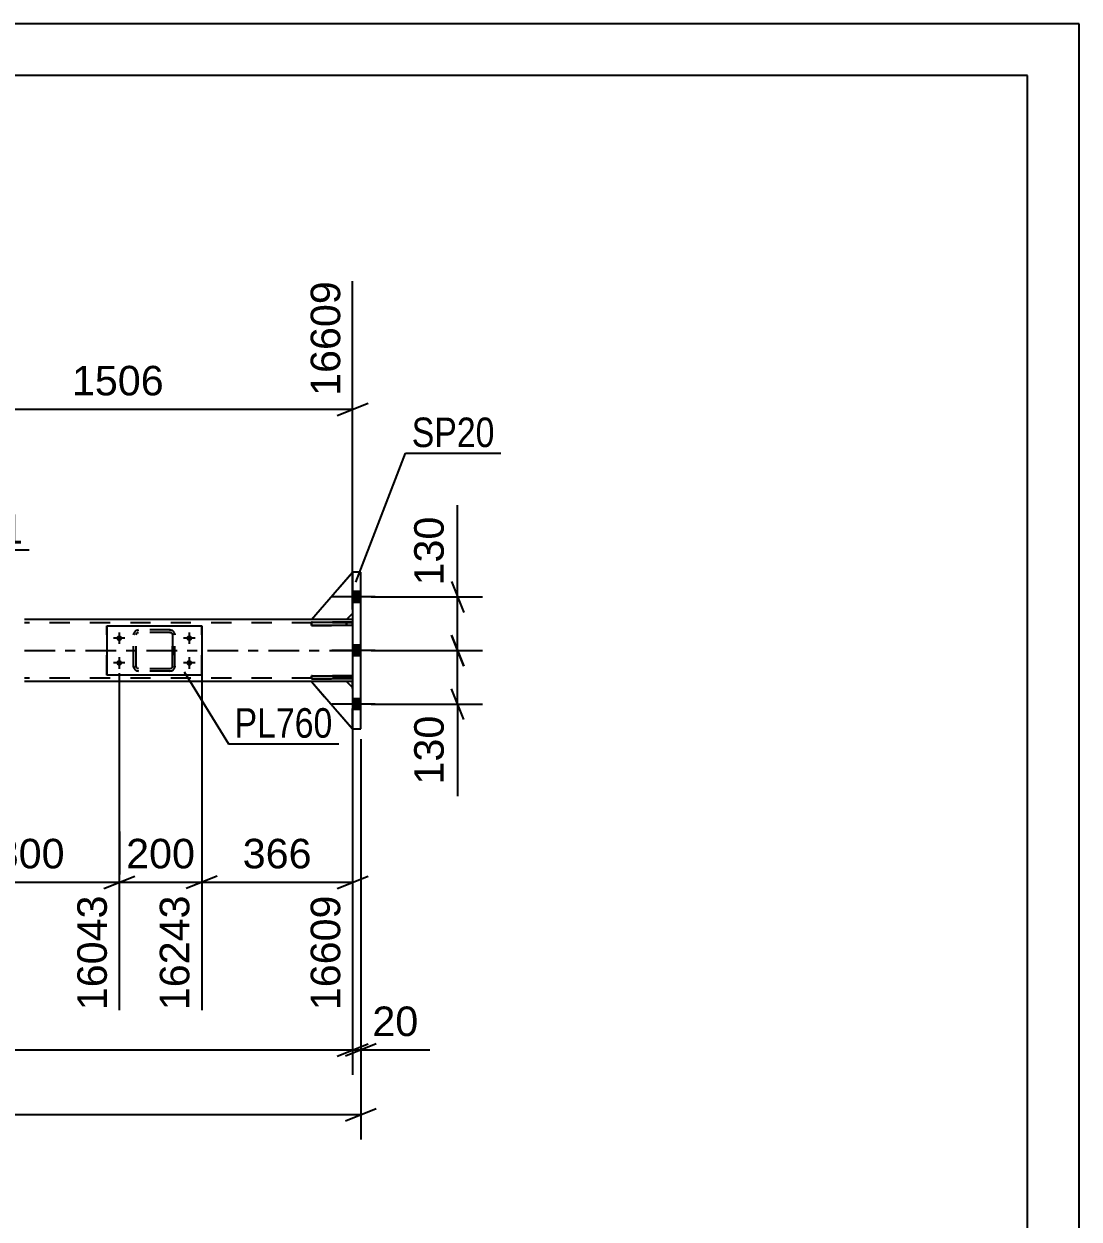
# Model space of a CAD drawing. Header units: millimetres. Extents: x -112 to 729, y -410 to 184.
# Drawn here: x 626.2 to 728.5, y 68.3 to 184.3 of the extents above; entities that cross this region are included whole.
import ezdxf

# ---------------------------------------------------------------- set-up
doc = ezdxf.new("R2010")
doc.units = ezdxf.units.MM
doc.linetypes.add('DXK_LINE_DOT2', pattern=[3.9198, 1.9599, -1.9599])
doc.linetypes.add('DXK_LINE_DOT3', pattern=[5.9187, 2.979, -0.9799, 0.9799, -0.9799])
doc.styles.add('Arial', font='ARIAL.TTF', dxfattribs={"height": 0.2})
doc.styles.add('Arial Narrow', font='ARIALN.TTF', dxfattribs={"height": 0.2})

# ---------------------------------------------------------------- blocks, each defined once
blk = doc.blocks.new('Unknown-318931512-1115')
at = {"color": 5, "linetype": 'Continuous'}
for p, q in [((728.54, 184.29), (-112.46, 184.29)), ((728.54, -409.71), (728.54, 184.29)), ((723.54, 179.29), (-107.46, 179.29)), ((723.54, -404.71), (723.54, 179.29))]:
    blk.add_line(p, q, dxfattribs=at)
blk = doc.blocks.new('Bolt-318931512-1261 - 1230')
at = {"linetype": 'Continuous'}
for points in [[(658.86, 128.14), (658.86, 129.18), (658.06, 129.18), (658.06, 128.14)], [(658.86, 128.14), (658.86, 129.18), (658.06, 129.18), (658.06, 128.14)], [(658.86, 128.14), (658.86, 129.18), (658.06, 129.18), (658.06, 128.14)], [(658.86, 122.94), (658.86, 123.98), (658.06, 123.98), (658.06, 122.94)], [(658.86, 122.94), (658.86, 123.98), (658.06, 123.98), (658.06, 122.94)], [(658.86, 117.74), (658.86, 118.78), (658.06, 118.78), (658.06, 117.74)], [(658.86, 117.74), (658.86, 118.78), (658.06, 118.78), (658.06, 117.74)], [(658.86, 117.74), (658.86, 118.78), (658.06, 118.78), (658.06, 117.74)]]:
    blk.add_hatch(color=1, dxfattribs=at).paths.add_polyline_path(points)
at = {"color": 1, "linetype": 'Continuous'}
for p, q in [((658.86, 129.18), (658.06, 129.18)), ((658.86, 129.18), (658.06, 129.18)), ((658.86, 129.18), (658.06, 129.18)), ((660.26, 128.66), (656.06, 128.66)), ((660.26, 128.66), (656.06, 128.66)), ((660.26, 128.66), (656.06, 128.66)), ((658.86, 128.14), (658.06, 128.14)), ((658.86, 128.14), (658.06, 128.14)), ((658.86, 128.14), (658.06, 128.14)), ((660.26, 123.46), (656.06, 123.46)), ((660.26, 123.46), (656.06, 123.46)), ((658.86, 123.98), (658.06, 123.98)), ((658.86, 123.98), (658.06, 123.98)), ((658.86, 122.94), (658.06, 122.94)), ((658.86, 122.94), (658.06, 122.94)), ((658.86, 118.78), (658.06, 118.78)), ((658.86, 118.78), (658.06, 118.78)), ((658.86, 118.78), (658.06, 118.78)), ((660.26, 118.26), (656.06, 118.26)), ((660.26, 118.26), (656.06, 118.26)), ((660.26, 118.26), (656.06, 118.26)), ((658.86, 117.74), (658.06, 117.74)), ((658.86, 117.74), (658.06, 117.74)), ((658.86, 117.74), (658.06, 117.74))]:
    blk.add_line(p, q, dxfattribs=at)
blk = doc.blocks.new('Bolt-318931512-1263 - 1230')
at = {"linetype": 'Continuous'}
for points in [[(635.42, 124.38, -1), (635.42, 124.94, -1)], [(642.22, 124.38, -1), (642.22, 124.94, -1)], [(635.42, 121.98, -1), (635.42, 122.54, -1)], [(642.22, 121.98, -1), (642.22, 122.54, -1)]]:
    blk.add_hatch(color=1, dxfattribs=at).paths.add_polyline_path(points)
at = {"color": 1, "linetype": 'Continuous'}
for p, q in [((635.98, 124.66), (634.86, 124.66)), ((635.42, 125.22), (635.42, 124.1)), ((642.78, 124.66), (641.66, 124.66)), ((642.22, 125.22), (642.22, 124.1)), ((635.98, 122.26), (634.86, 122.26)), ((635.42, 122.82), (635.42, 121.7)), ((642.78, 122.26), (641.66, 122.26)), ((642.22, 122.82), (642.22, 121.7))]:
    blk.add_line(p, q, dxfattribs=at)
blk = doc.blocks.new('Part-318931512-1310 - 1230')
at = {"color": 2, "linetype": 'Continuous'}
for p, q in [((654.06, 126.46), (626.22, 126.46)), ((658.06, 126.46), (657.46, 126.46)), ((654.06, 120.46), (626.22, 120.46)), ((658.06, 120.46), (657.46, 120.46))]:
    blk.add_line(p, q, dxfattribs=at)
at = {"color": 7, "linetype": 'DXK_LINE_DOT2'}
for p, q in [((657.46, 126.46), (654.06, 126.46)), ((658.06, 126.46), (658.06, 120.46)), ((658.06, 126.14), (626.22, 126.14)), ((658.06, 120.78), (626.22, 120.78)), ((657.46, 120.46), (654.06, 120.46))]:
    blk.add_line(p, q, dxfattribs=at)
at = {"color": 7, "linetype": 'DXK_LINE_DOT3'}
blk.add_line((626.22, 123.46), (658.06, 123.46), dxfattribs=at)
blk = doc.blocks.new('Part-318931512-1344 - 1230')
at = {"color": 2, "linetype": 'Continuous'}
for p, q in [((634.22, 125.86), (634.22, 121.06)), ((634.22, 125.86), (643.42, 125.86)), ((643.42, 125.86), (643.42, 121.06)), ((643.42, 121.06), (634.22, 121.06))]:
    blk.add_line(p, q, dxfattribs=at)
at = {"color": 7, "linetype": 'DXK_LINE_DOT2'}
for p, q in [((634.22, 121.06), (634.22, 125.86)), ((643.42, 121.06), (643.42, 125.86))]:
    blk.add_line(p, q, dxfattribs=at)
blk = doc.blocks.new('Part-318931512-1442 - 1230')
at = {"color": 2, "linetype": 'Continuous'}
for p, q in [((658.86, 131.06), (658.06, 131.06)), ((658.06, 131.06), (658.06, 115.86)), ((658.86, 115.86), (658.86, 131.06)), ((658.06, 115.86), (658.86, 115.86))]:
    blk.add_line(p, q, dxfattribs=at)
at = {"color": 7, "linetype": 'DXK_LINE_DOT2'}
for p, q in [((658.86, 115.86), (658.86, 131.06)), ((658.06, 115.86), (658.06, 120.51))]:
    blk.add_line(p, q, dxfattribs=at)
blk = doc.blocks.new('Part-318931512-1445 - 1230')
at = {"color": 7, "linetype": 'DXK_LINE_DOT2'}
for p, q in [((637.12, 125.42), (637.3, 125.46)), ((637.3, 125.46), (637.12, 125.42)), ((640.34, 125.46), (637.3, 125.46)), ((640.34, 125.46), (640.53, 125.42)), ((640.53, 125.42), (640.34, 125.46)), ((636.82, 124.98), (636.86, 125.16)), ((636.86, 125.16), (636.82, 124.98)), ((636.82, 121.94), (636.82, 124.98)), ((636.82, 121.94), (636.82, 124.98)), ((637.06, 124.98), (637.08, 125.07)), ((637.06, 121.94), (637.06, 124.98)), ((637.06, 121.94), (637.06, 124.98)), ((637.08, 125.07), (637.13, 125.15)), ((637.13, 125.15), (637.21, 125.2)), ((637.21, 125.2), (637.3, 125.22)), ((640.34, 125.22), (637.3, 125.22)), ((640.34, 125.22), (640.44, 125.2)), ((640.44, 125.2), (640.51, 125.15)), ((640.51, 125.15), (640.56, 125.07)), ((640.56, 125.07), (640.58, 124.98)), ((640.58, 121.94), (640.58, 124.98)), ((640.58, 124.98), (640.58, 121.94)), ((640.79, 125.16), (640.82, 124.98)), ((640.82, 124.98), (640.79, 125.16)), ((640.82, 121.94), (640.82, 124.98)), ((640.82, 121.94), (640.82, 124.98)), ((636.86, 121.76), (636.82, 121.94)), ((636.82, 121.94), (636.86, 121.76)), ((637.08, 121.85), (637.06, 121.94)), ((637.13, 121.77), (637.08, 121.85)), ((640.56, 121.85), (640.51, 121.77)), ((640.58, 121.94), (640.56, 121.85)), ((640.82, 121.94), (640.79, 121.76)), ((640.79, 121.76), (640.82, 121.94)), ((637.3, 121.46), (637.12, 121.5)), ((637.12, 121.5), (637.3, 121.46)), ((637.21, 121.72), (637.13, 121.77)), ((637.3, 121.7), (637.21, 121.72)), ((640.34, 121.7), (637.3, 121.7)), ((640.34, 121.46), (637.3, 121.46)), ((640.44, 121.72), (640.34, 121.7)), ((640.53, 121.5), (640.34, 121.46)), ((640.34, 121.46), (640.53, 121.5)), ((640.51, 121.77), (640.44, 121.72))]:
    blk.add_line(p, q, dxfattribs=at)
at = {"color": 7, "linetype": 'DXK_LINE_DOT3'}
blk.add_line((638.82, 123.46), (638.82, 123.46), dxfattribs=at)
at = {"color": 7, "linetype": 'DXK_LINE_DOT2'}
for centre, start, end in [((637.3, 124.98), 112.5, 157.5), ((637.3, 124.98), 112.5, 157.5), ((640.34, 124.98), 22.5, 67.5), ((640.34, 124.98), 22.5, 67.5), ((637.3, 121.94), 202.5, 247.5), ((637.3, 121.94), 202.5, 247.5), ((640.34, 121.94), 292.5, 337.5), ((640.34, 121.94), 292.5, 337.5)]:
    blk.add_arc(centre, 0.48, start, end, dxfattribs=at)
blk = doc.blocks.new('Part-318931512-1537 - 1230')
at = {"color": 7, "linetype": 'DXK_LINE_DOT2'}
for p, q in [((658.06, 126.22), (654.06, 126.22)), ((654.06, 126.22), (654.06, 125.9)), ((654.06, 125.9), (658.06, 125.9)), ((657.46, 126.22), (657.46, 125.9)), ((658.06, 125.9), (658.06, 126.22))]:
    blk.add_line(p, q, dxfattribs=at)
blk = doc.blocks.new('Part-318931512-1523 - 1230')
at = {"color": 2, "linetype": 'Continuous'}
for p, q in [((657.46, 120.46), (654.06, 120.46)), ((654.06, 120.46), (658.06, 115.86)), ((658.06, 119.86), (657.46, 120.46))]:
    blk.add_line(p, q, dxfattribs=at)
at = {"color": 7, "linetype": 'DXK_LINE_DOT2'}
blk.add_line((658.06, 115.86), (658.06, 119.86), dxfattribs=at)
blk = doc.blocks.new('Part-318931512-1526 - 1230')
at = {"color": 7, "linetype": 'DXK_LINE_DOT2'}
for p, q in [((658.06, 121.02), (654.06, 121.02)), ((654.06, 121.02), (654.06, 120.7)), ((654.06, 120.7), (658.06, 120.7)), ((657.46, 120.7), (657.46, 121.02)), ((658.06, 120.7), (658.06, 121.02))]:
    blk.add_line(p, q, dxfattribs=at)
blk = doc.blocks.new('Part-318931512-1527 - 1230')
at = {"color": 2, "linetype": 'Continuous'}
for p, q in [((654.06, 125.9), (654.06, 126.22)), ((654.06, 126.22), (658.06, 126.22)), ((658.06, 125.9), (654.06, 125.9)), ((658.06, 125.9), (658.06, 126.22))]:
    blk.add_line(p, q, dxfattribs=at)
at = {"color": 7, "linetype": 'DXK_LINE_DOT2'}
for p, q in [((657.46, 125.9), (657.46, 126.22)), ((658.06, 126.22), (658.06, 125.9))]:
    blk.add_line(p, q, dxfattribs=at)
blk = doc.blocks.new('Part-318931512-1528 - 1230')
at = {"color": 2, "linetype": 'Continuous'}
for p, q in [((654.06, 120.7), (654.06, 121.02)), ((654.06, 121.02), (658.06, 121.02)), ((658.06, 120.7), (654.06, 120.7)), ((658.06, 120.7), (658.06, 121.02))]:
    blk.add_line(p, q, dxfattribs=at)
at = {"color": 7, "linetype": 'DXK_LINE_DOT2'}
for p, q in [((657.46, 120.7), (657.46, 121.02)), ((658.06, 121.02), (658.06, 120.7))]:
    blk.add_line(p, q, dxfattribs=at)
blk = doc.blocks.new('Part-318931512-1529 - 1230')
at = {"color": 7, "linetype": 'DXK_LINE_DOT2'}
for p, q in [((654.06, 126.46), (658.06, 131.06)), ((658.06, 131.06), (658.06, 127.06)), ((657.46, 126.46), (654.06, 126.46)), ((658.06, 127.06), (657.46, 126.46))]:
    blk.add_line(p, q, dxfattribs=at)
blk = doc.blocks.new('Part-318931512-1530 - 1230')
at = {"color": 2, "linetype": 'Continuous'}
for p, q in [((654.06, 126.46), (658.06, 131.06)), ((657.46, 126.46), (654.06, 126.46)), ((658.06, 127.06), (657.46, 126.46))]:
    blk.add_line(p, q, dxfattribs=at)
at = {"color": 7, "linetype": 'DXK_LINE_DOT2'}
blk.add_line((658.06, 131.06), (658.06, 127.06), dxfattribs=at)
blk = doc.blocks.new('Part-318931512-1531 - 1230')
at = {"color": 7, "linetype": 'DXK_LINE_DOT2'}
for p, q in [((657.46, 120.46), (654.06, 120.46)), ((654.06, 120.46), (658.06, 115.86)), ((658.06, 119.86), (657.46, 120.46)), ((658.06, 115.86), (658.06, 119.86))]:
    blk.add_line(p, q, dxfattribs=at)
blk = doc.blocks.new('StraightDimension-318931512-1879 - 1230')
at = {"color": 7, "linetype": 'Continuous'}
for p, q in [((667.65, 124.96), (668.85, 121.96)), ((659.86, 123.46), (670.65, 123.46)), ((668.25, 118.26), (668.25, 123.46)), ((668.85, 116.76), (667.65, 119.76)), ((659.86, 118.26), (670.65, 118.26)), ((668.25, 118.26), (668.25, 109.34)), ((668.25, 118.26), (668.25, 109.34))]:
    blk.add_line(p, q, dxfattribs=at)
at = {"color": 0}
blk.add_wipeout([(667.5, 117.73), (663.3, 117.73), (663.3, 109.86), (667.5, 109.86)], dxfattribs=at)
at = {"color": 3, "style": 'Arial'}
blk.add_text('130', height=2.865, rotation=90.0002, dxfattribs=at).set_placement((666.9, 110.46))
blk = doc.blocks.new('StraightDimension-318931512-6989 - 1230')
at = {"color": 7, "linetype": 'Continuous'}
for p, q in [((643.42, 121.92), (643.42, 88.55)), ((658.06, 119.46), (658.06, 88.55)), ((644.92, 101.57), (641.92, 100.37)), ((643.42, 100.97), (658.06, 100.97)), ((656.56, 100.37), (659.56, 101.57))]:
    blk.add_line(p, q, dxfattribs=at)
at = {"color": 0}
blk.add_wipeout([(654.68, 101.72), (654.68, 105.92), (646.8, 105.92), (646.8, 101.72)], dxfattribs=at)
at = {"color": 3, "style": 'Arial'}
blk.add_text('366', height=2.865, dxfattribs=at).set_placement((647.4, 102.32))
at = {"color": 0, "linetype": 'Continuous'}
blk.add_wipeout([(657.46, 100.27), (653.26, 100.27), (653.26, 87.95), (657.46, 87.95)], dxfattribs=at)
at = {"color": 3, "linetype": 'Continuous', "style": 'Arial'}
blk.add_text('16609', height=2.865, rotation=90.0002, dxfattribs=at).set_placement((656.86, 88.55))
blk = doc.blocks.new('StraightDimension-318931512-1823 - 1230')
at = {"color": 7, "linetype": 'Continuous'}
for p, q in [((658.86, 114.86), (658.86, 76.01)), ((657.36, 77.81), (660.36, 79.01)), ((16.56, 78.41), (658.86, 78.41))]:
    blk.add_line(p, q, dxfattribs=at)
blk = doc.blocks.new('StraightDimension-318931512-1836 - 1230')
at = {"color": 7, "linetype": 'Continuous'}
for p, q in [((658.06, 119.46), (658.06, 82.29)), ((658.86, 114.86), (658.86, 82.29)), ((656.56, 84.09), (659.56, 85.29)), ((660.36, 85.29), (657.36, 84.09)), ((658.06, 84.69), (658.86, 84.69)), ((658.86, 84.69), (665.55, 84.69)), ((658.86, 84.69), (665.55, 84.69))]:
    blk.add_line(p, q, dxfattribs=at)
at = {"color": 0}
blk.add_wipeout([(665.03, 85.44), (665.03, 89.64), (659.38, 89.64), (659.38, 85.44)], dxfattribs=at)
at = {"color": 3, "style": 'Arial'}
blk.add_text('20', height=2.865, dxfattribs=at).set_placement((659.98, 86.04))
blk = doc.blocks.new('StraightDimension-318931512-1845 - 1230')
at = {"color": 7, "linetype": 'Continuous'}
for p, q in [((658.06, 119.46), (658.06, 82.29)), ((17.36, 84.69), (658.06, 84.69)), ((656.56, 84.09), (659.56, 85.29))]:
    blk.add_line(p, q, dxfattribs=at)
blk = doc.blocks.new('StraightDimension-318931512-1887 - 1230')
at = {"color": 7, "linetype": 'Continuous'}
for p, q in [((668.25, 128.66), (668.25, 137.58)), ((668.25, 128.66), (668.25, 137.58)), ((667.65, 130.16), (668.85, 127.16)), ((659.86, 128.66), (670.65, 128.66)), ((668.25, 123.46), (668.25, 128.66)), ((668.85, 121.96), (667.65, 124.96)), ((659.86, 123.46), (670.65, 123.46))]:
    blk.add_line(p, q, dxfattribs=at)
at = {"color": 0}
blk.add_wipeout([(667.5, 137.06), (663.3, 137.06), (663.3, 129.18), (667.5, 129.18)], dxfattribs=at)
at = {"color": 3, "style": 'Arial'}
blk.add_text('130', height=2.865, rotation=90.0002, dxfattribs=at).set_placement((666.9, 129.78))
blk = doc.blocks.new('StraightDimension-318931512-6990 - 1230')
at = {"color": 7, "linetype": 'Continuous'}
for p, q in [((643.42, 121.92), (643.42, 88.55)), ((635.42, 121.26), (635.42, 88.55)), ((633.92, 100.37), (636.92, 101.57)), ((635.42, 100.97), (643.42, 100.97)), ((644.92, 101.57), (641.92, 100.37))]:
    blk.add_line(p, q, dxfattribs=at)
at = {"color": 0}
blk.add_wipeout([(643.36, 101.72), (643.36, 105.92), (635.49, 105.92), (635.49, 101.72)], dxfattribs=at)
at = {"color": 0, "linetype": 'Continuous'}
blk.add_wipeout([(642.82, 100.27), (638.62, 100.27), (638.62, 87.95), (642.82, 87.95)], dxfattribs=at)
at = {"color": 3, "style": 'Arial'}
blk.add_text('200', height=2.865, dxfattribs=at).set_placement((636.09, 102.32))
at = {"color": 3, "linetype": 'Continuous', "style": 'Arial'}
blk.add_text('16243', height=2.865, rotation=90.0002, dxfattribs=at).set_placement((642.22, 88.55))
blk = doc.blocks.new('StraightDimension-318931512-6991 - 1230')
at = {"color": 7, "linetype": 'Continuous'}
for p, q in [((618.12, 121.26), (618.12, 88.55)), ((635.42, 121.26), (635.42, 88.55)), ((619.62, 101.57), (616.62, 100.37)), ((618.12, 100.97), (635.42, 100.97)), ((633.92, 100.37), (636.92, 101.57))]:
    blk.add_line(p, q, dxfattribs=at)
at = {"color": 0}
blk.add_wipeout([(630.71, 101.72), (630.71, 105.92), (622.84, 105.92), (622.84, 101.72)], dxfattribs=at)
at = {"color": 3, "style": 'Arial'}
blk.add_text('800', height=2.865, dxfattribs=at).set_placement((623.44, 102.32))
at = {"color": 0, "linetype": 'Continuous'}
blk.add_wipeout([(634.82, 100.27), (630.62, 100.27), (630.62, 87.95), (634.82, 87.95)], dxfattribs=at)
at = {"color": 3, "linetype": 'Continuous', "style": 'Arial'}
blk.add_text('16043', height=2.865, rotation=90.0002, dxfattribs=at).set_placement((634.22, 88.55))
blk = doc.blocks.new('StraightDimension-318931512-13546 - 1230')
at = {"color": 7, "linetype": 'Continuous'}
for p, q in [((612.5, 127.86), (612.5, 176.4)), ((658.06, 127.46), (658.06, 159.3)), ((614, 147.48), (611, 146.28)), ((656.56, 146.28), (659.56, 147.48)), ((612.5, 146.88), (658.06, 146.88))]:
    blk.add_line(p, q, dxfattribs=at)
at = {"color": 0}
blk.add_wipeout([(640.32, 147.63), (640.32, 151.83), (630.23, 151.83), (630.23, 147.63)], dxfattribs=at)
at = {"color": 3, "style": 'Arial'}
blk.add_text('1506', height=2.865, dxfattribs=at).set_placement((630.83, 148.23))
at = {"color": 0, "linetype": 'Continuous'}
blk.add_wipeout([(657.46, 159.9), (653.26, 159.9), (653.26, 147.58), (657.46, 147.58)], dxfattribs=at)
at = {"color": 3, "linetype": 'Continuous', "style": 'Arial'}
blk.add_text('16609', height=2.865, rotation=90.0002, dxfattribs=at).set_placement((656.86, 148.18))
blk = doc.blocks.new('Mark-318931512-1394 - 1230')
at = {"color": 30, "linetype": 'Continuous'}
for p, q in [((610.26, 126.86), (615.97, 133.23)), ((615.97, 133.23), (626.68, 133.23))]:
    blk.add_line(p, q, dxfattribs=at)
at = {"color": 0}
blk.add_wipeout([(626.08, 133.83), (626.08, 136.83), (616.57, 136.83), (616.57, 133.83)], dxfattribs=at)
blk.add_wipeout([(626.08, 133.83), (626.08, 136.83), (616.57, 136.83), (616.57, 133.83)], dxfattribs=at)
at = {"color": 3, "style": 'Arial Narrow'}
blk.add_text('PL201', height=2.863, dxfattribs=at).set_placement((616.57, 133.83))
blk = doc.blocks.new('Mark-318931512-1340 - 1230')
at = {"color": 30, "linetype": 'Continuous'}
for p, q in [((641.73, 121.38), (646.01, 114.4)), ((646.01, 114.4), (656.71, 114.4))]:
    blk.add_line(p, q, dxfattribs=at)
at = {"color": 0}
blk.add_wipeout([(656.11, 115), (656.11, 118), (646.61, 118), (646.61, 115)], dxfattribs=at)
blk.add_wipeout([(656.11, 115), (656.11, 118), (646.61, 118), (646.61, 115)], dxfattribs=at)
at = {"color": 3, "style": 'Arial Narrow'}
blk.add_text('PL760', height=2.863, dxfattribs=at).set_placement((646.61, 115))
blk = doc.blocks.new('Mark-318931512-1438 - 1230')
at = {"color": 30, "linetype": 'Continuous'}
for p, q in [((658.39, 130.09), (663.2, 142.61)), ((663.2, 142.61), (672.44, 142.61))]:
    blk.add_line(p, q, dxfattribs=at)
at = {"color": 0}
blk.add_wipeout([(671.84, 143.21), (671.84, 146.21), (663.8, 146.21), (663.8, 143.21)], dxfattribs=at)
blk.add_wipeout([(671.84, 143.21), (671.84, 146.21), (663.8, 146.21), (663.8, 143.21)], dxfattribs=at)
at = {"color": 3, "style": 'Arial Narrow'}
blk.add_text('SP20', height=2.863, dxfattribs=at).set_placement((663.8, 143.21))

msp = doc.modelspace()

# ---------------------------------------------------------------- block references
for name in ['Unknown-318931512-1115', 'Part-318931512-1529 - 1230', 'Part-318931512-1530 - 1230', 'Part-318931512-1442 - 1230', 'Bolt-318931512-1261 - 1230', 'Part-318931512-1310 - 1230', 'Part-318931512-1344 - 1230', 'Part-318931512-1445 - 1230', 'Part-318931512-1537 - 1230', 'Part-318931512-1527 - 1230', 'Bolt-318931512-1263 - 1230', 'Part-318931512-1526 - 1230', 'Part-318931512-1528 - 1230', 'Part-318931512-1523 - 1230', 'Part-318931512-1531 - 1230']:
    msp.add_blockref(name, (0, 0))

# ---------------------------------------------------------------- next in the draw order: block references
msp.add_blockref('StraightDimension-318931512-1879 - 1230', (0, 0))

# ---------------------------------------------------------------- next in the draw order: block references
msp.add_blockref('StraightDimension-318931512-6989 - 1230', (0, 0))

# ---------------------------------------------------------------- next in the draw order: block references
for name in ['StraightDimension-318931512-1887 - 1230', 'StraightDimension-318931512-1823 - 1230']:
    msp.add_blockref(name, (0, 0))

# ---------------------------------------------------------------- next in the draw order: block references
for name in ['StraightDimension-318931512-13546 - 1230', 'StraightDimension-318931512-1836 - 1230']:
    msp.add_blockref(name, (0, 0))

# ---------------------------------------------------------------- next in the draw order: block references
for name in ['Mark-318931512-1438 - 1230', 'Mark-318931512-1394 - 1230', 'StraightDimension-318931512-1845 - 1230']:
    msp.add_blockref(name, (0, 0))

# ---------------------------------------------------------------- next in the draw order: block references
msp.add_blockref('StraightDimension-318931512-6990 - 1230', (0, 0))

# ---------------------------------------------------------------- next in the draw order: block references
for name in ['StraightDimension-318931512-6991 - 1230', 'Mark-318931512-1340 - 1230']:
    msp.add_blockref(name, (0, 0))

doc.saveas('drawing.dxf')
